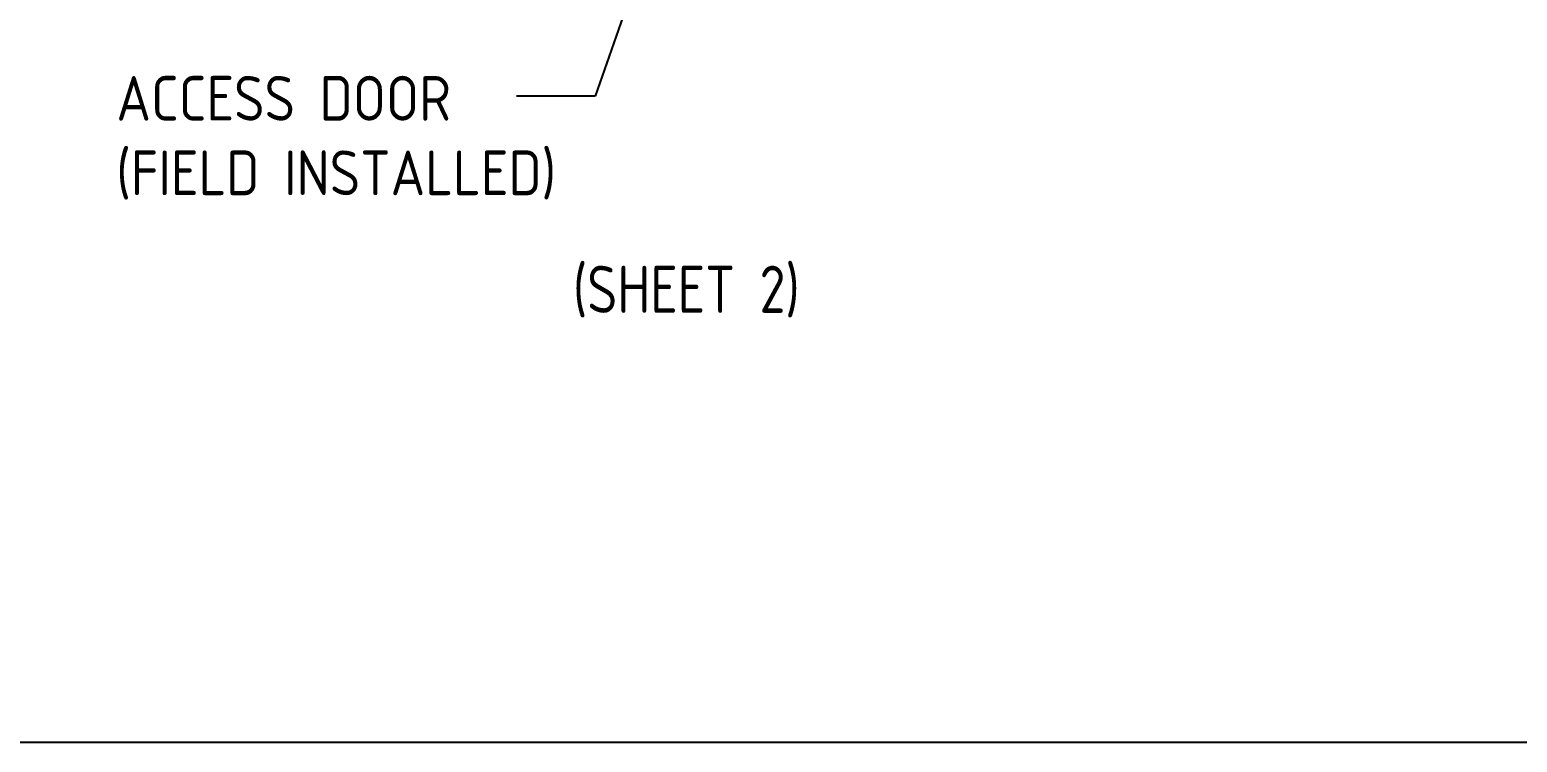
# Model space of a CAD drawing. Header units: inches. Extents: x 0 to 4731, y 0 to 1632.
# Drawn here: x 1508.3 to 1725.4, y 392.9 to 496.9 of the extents above; entities that cross this region are included whole.
import ezdxf

# ---------------------------------------------------------------- set-up
doc = ezdxf.new("R2010")
doc.units = ezdxf.units.IN
doc.header["$LTSCALE"] = 48
doc.header["$MEASUREMENT"] = 0
doc.layers.add('AM_4', color=93, linetype='Continuous', lineweight=25)
doc.layers.add('AM_6', color=140, linetype='Continuous', lineweight=35)
doc.styles.add('ISOCP', font='ISOCP.SHX')
doc.styles.add('SLDTEXTSTYLE0', font='ISOCP', dxfattribs={"width": 0.96})
doc.styles.get("Standard").update_dxf_attribs({"font": 'ROMANS.SHX', "width": 0.7})
doc.dimstyles.new('SLDDIMSTYLE3', dxfattribs={"dimtxt": 0.18, "dimasz": 6.24, "dimexe": 0, "dimexo": 0.0625, "dimgap": 0, "dimtad": 0, "dimtih": 1, "dimtoh": 1, "dimdec": 0, "dimrnd": 1e-09, "dimzin": 0, "dimdsep": 46, "dimlunit": 5, "dimtxsty": 'Standard', "dimsah": 1, "dimcen": 0.09, "dimadec": 0, "dimazin": 0, "dimtfac": 6.24, "dimtdec": 0, "dimtofl": 0, "dimtmove": 0, "dimatfit": 3, "dimfxl": 1, "dimfrac": 2, "dimtolj": 1, "dimtzin": 0, "dimarcsym": 0})

msp = doc.modelspace()

# ---------------------------------------------------------------- linework, layer by layer
at = {"layer": 'AM_4'}
msp.add_line((35.433072, 392.888026), (1736.409396, 392.888026), dxfattribs=at)

# ---------------------------------------------------------------- texts
at = {"layer": 'AM_6', "style": 'ISOCP', "width": 0.9}
msp.add_text('(SHEET 2)', height=6.8902579, dxfattribs=at).set_placement((1587.587366, 455.590127))
at = {"layer": 'AM_6', "insert": (1520.931503, 490.185608), "char_height": 6.52886762, "width": 71.72699414, "attachment_point": 1, "style": 'SLDTEXTSTYLE0'}
msp.add_mtext('ACCESS DOOR^J(FIELD INSTALLED)', dxfattribs=at)

# ---------------------------------------------------------------- leaders
at = {"layer": 'AM_6'}
msp.add_leader([(1607.479956, 534.947705), (1590.812836, 487.237269), (1579.372032, 487.237269)], dimstyle='SLDDIMSTYLE3', dxfattribs=at)

doc.saveas('drawing.dxf')
